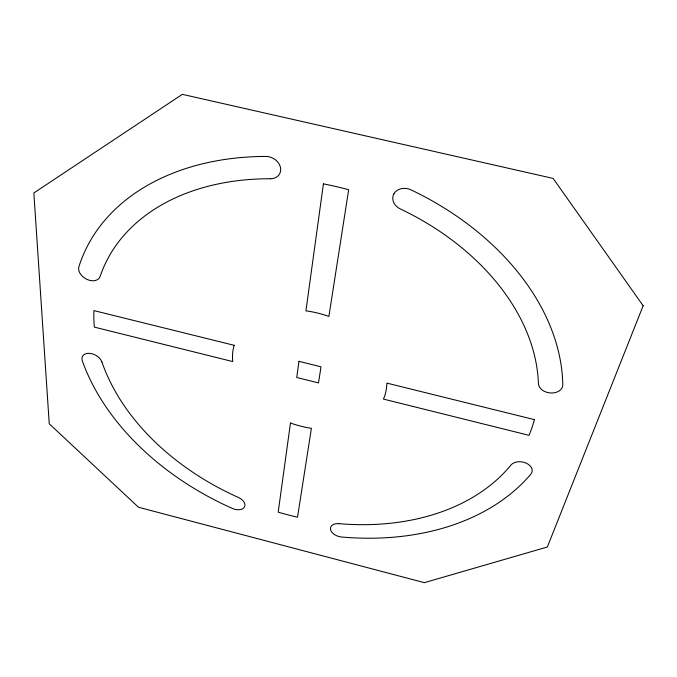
<?xml version="1.0" encoding="UTF-8"?>
<svg xmlns="http://www.w3.org/2000/svg" width="677" height="677" viewBox="0 0 677 677"><rect width="100%" height="100%" fill="white"/><g stroke="black" fill="none" stroke-linecap="round" stroke-linejoin="round"><path stroke-width="1.02" d="M290.475 423.007L278.196 512.142A228.775 164.342 19.8 0 0 297.525 517.194L311.403 428.304A79.454 56.631 19.8 0 1 290.475 423.007M298.963 361.349L296.746 377.504L318.495 382.92L321.008 366.807L298.963 361.349M323.411 183.89L305.919 310.87A79.454 56.631 19.8 0 1 328.878 316.447L348.663 189.746A228.775 164.342 19.8 0 0 323.411 183.89M643.15 305.742L547.346 546.999L424.369 582.66L138.489 507.259L49.243 423.777L33.85 192.97L182.333 94.34L553.117 178.415L643.15 305.742M234.115 345.295L93.908 310.599A228.775 164.342 19.8 0 0 94.348 327.118L232.744 361.569A79.454 56.631 19.8 0 1 234.115 345.295M534.407 419.63L386.846 383.106A79.454 56.631 19.8 0 1 383.453 399.091L529.016 435.328A228.775 164.342 19.8 0 0 534.407 419.63M393.921 193.817A13.159 10.857 17 0 0 400.403 208.99A228.775 164.342 19.8 0 1 538.41 383.546A12.237 8.86 7.6 0 0 550.824 392.998A12.237 8.86 7.6 0 0 562.773 384.748A252.132 181.453 19.8 0 0 411.108 189.907A13.159 10.857 17 0 0 393.921 193.817M338.898 523.659A228.775 164.342 19.8 0 0 511 465.006A11.348 7.684 9.9 0 1 526.257 463.178A11.348 7.684 9.9 0 1 530.878 474.128A252.132 181.453 19.8 0 1 341.555 537.013A10.07 6.338 16.9 0 1 330.528 529.499A10.07 6.338 16.9 0 1 338.898 523.659M101.922 361.975A228.775 164.342 19.8 0 0 238.456 497.477A9.969 6.228 20.7 0 1 244.456 506.997A9.969 6.228 20.7 0 1 232.313 508.427A252.132 181.453 19.8 0 1 82.357 361.01A10.891 7.159 28 0 1 89.271 353.326A10.891 7.159 28 0 1 101.922 361.975M270.326 178.762A228.775 164.342 19.8 0 0 100.137 276.436A11.754 8.183 30.9 0 1 86.952 279.389A11.754 8.183 30.9 0 1 78.904 266.687A252.132 181.453 19.8 0 1 265.883 156.429A13.075 10.553 28.2 0 1 280.498 167.6A13.075 10.553 28.2 0 1 270.326 178.762"/></g></svg>
